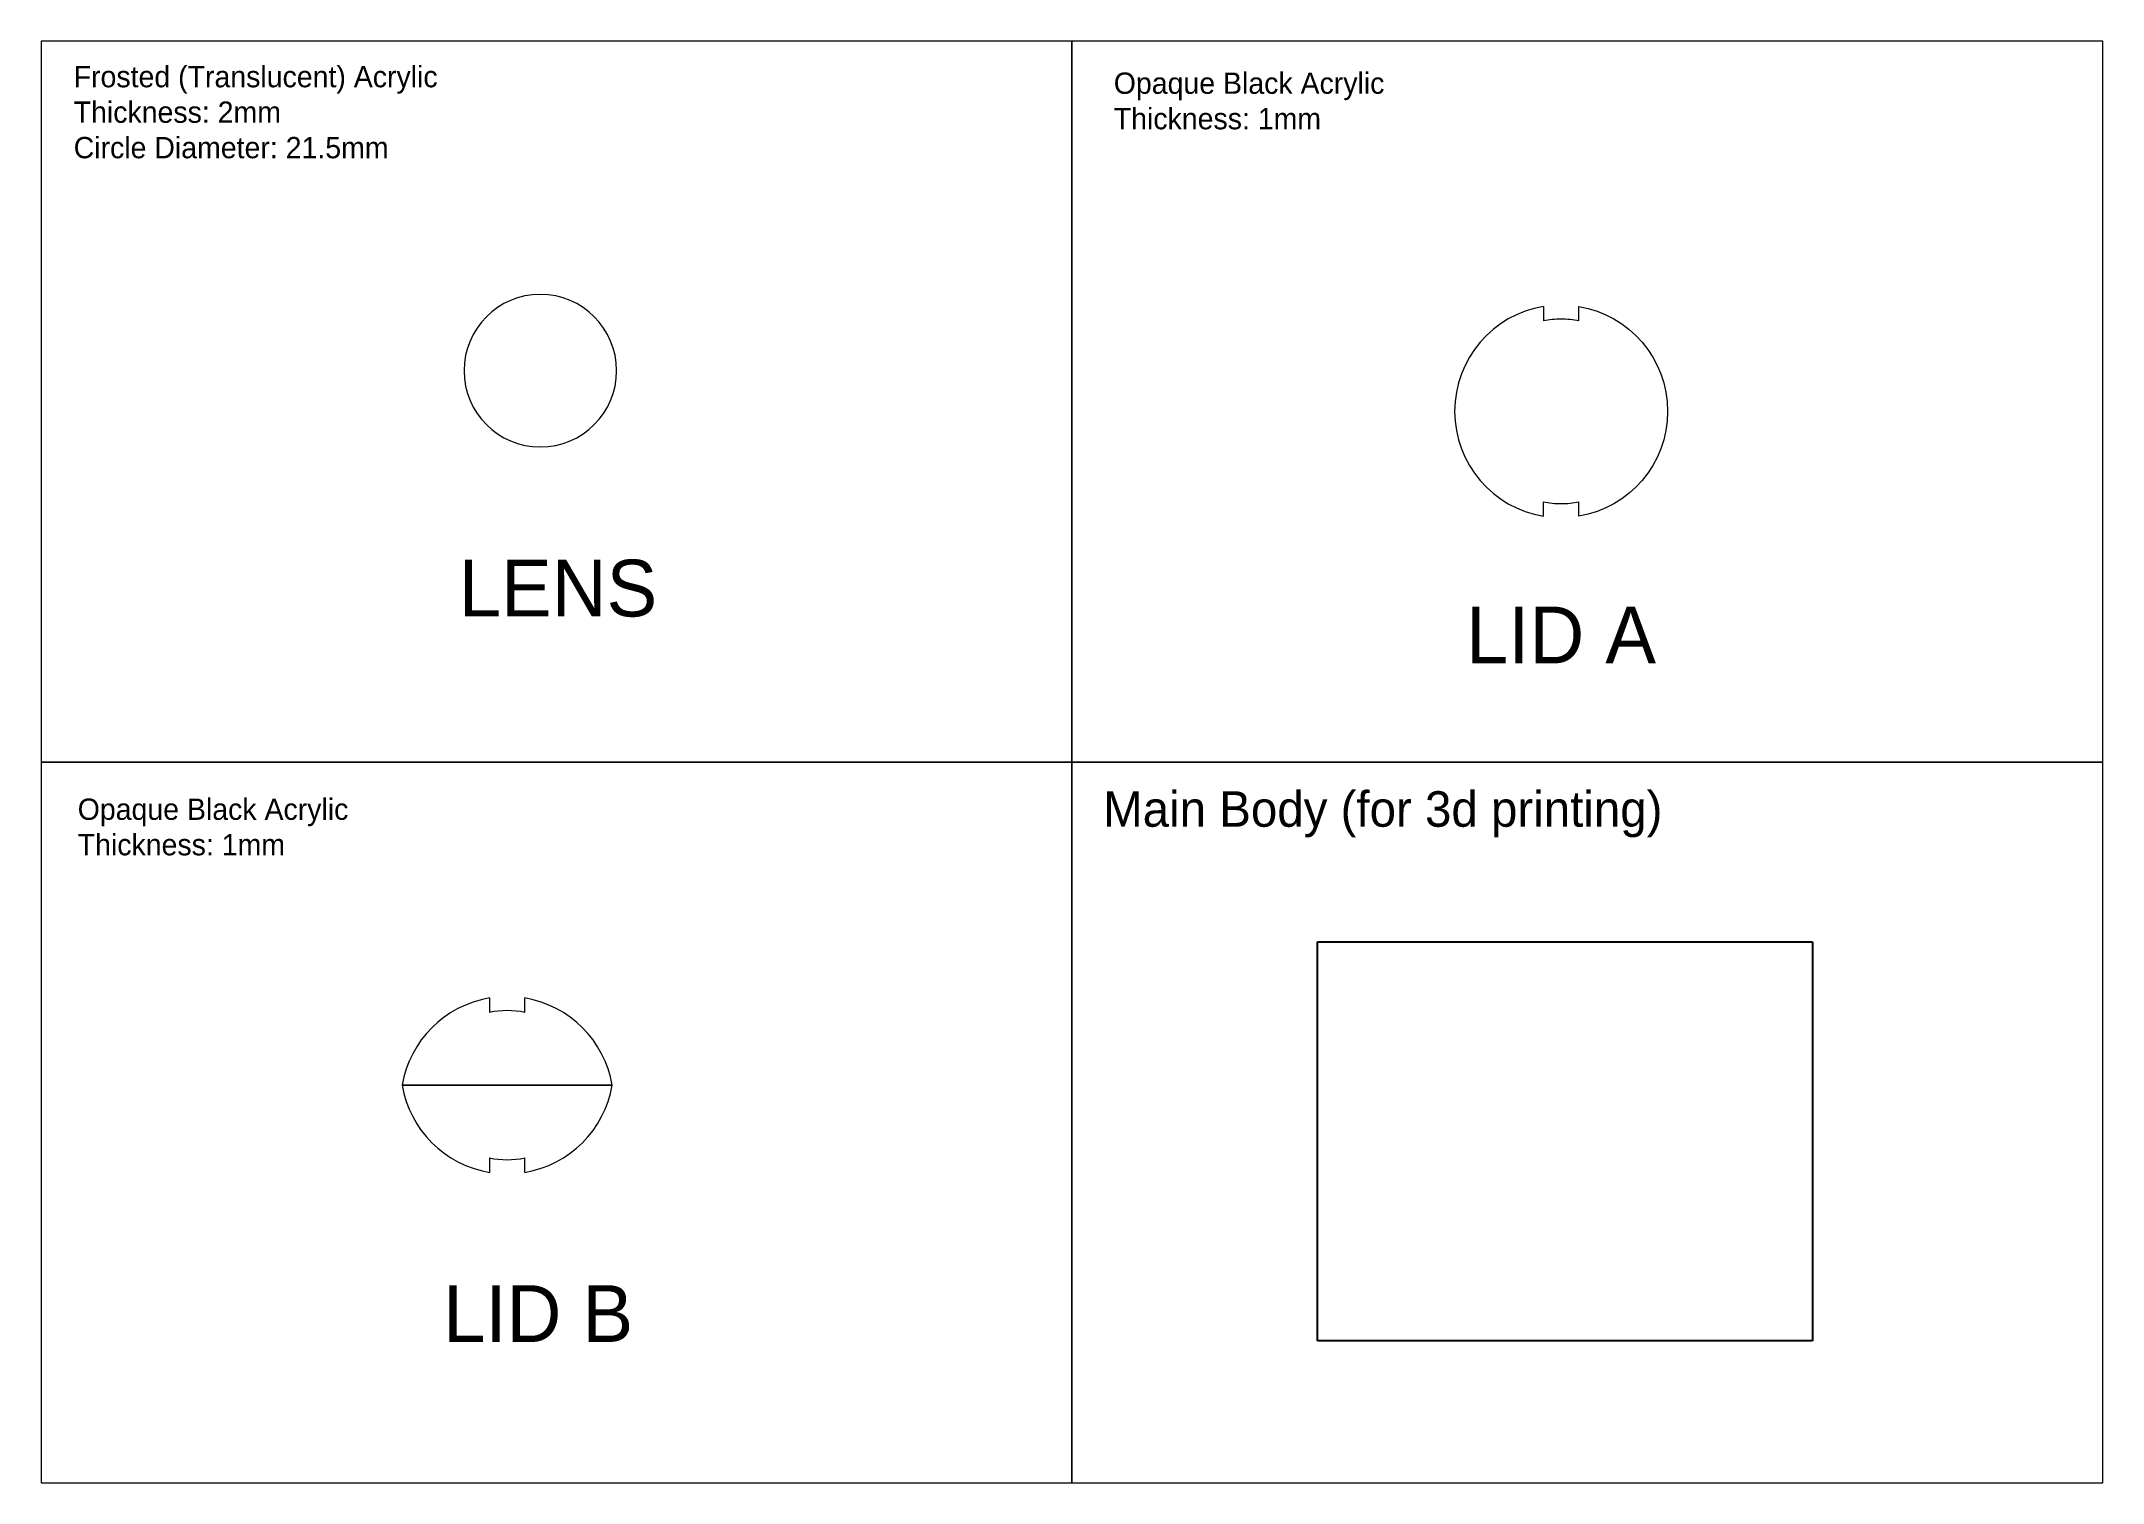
# Paper-space layout 'Cartridge' of a CAD drawing. Header units: inches, sheet in millimetres. Extents: x 1 to 291, y 0 to 203.
# The model-space entities are those that its viewports show. They can reach past a viewport. Long polylines and large blocks are cut down to what shows.
import ezdxf

# ---------------------------------------------------------------- set-up
doc = ezdxf.new("R2010")
doc.units = ezdxf.units.IN
doc.header["$MEASUREMENT"] = 0
doc.layers.add('Layer 1', color=7, linetype='Continuous')
picture_1 = doc.add_image_def('image4.png', size_in_pixel=(404, 326))

# ---------------------------------------------------------------- blocks, each defined once
blk = doc.blocks.new('block 4')
at = {"layer": 'Layer 1', "color": 250, "lineweight": 9}
for points in [[(112.5, -20.21), (112.5, -22.24)], [(117.5, -22.24), (117.5, -20.21)], [(112.5, -49.79), (112.5, -47.76)], [(117.5, -49.79), (117.5, -47.76)]]:
    blk.add_lwpolyline(points, dxfattribs=at)
for points in [[(112.5, -20.21), (105.41, -21.4), (100, -27.57), (100, -35), (100, -42.43), (105.41, -48.6), (112.5, -49.79)], [(117.5, -20.21), (124.59, -21.4), (130, -27.57), (130, -35), (130, -42.43), (124.59, -48.6), (117.5, -49.79)], [(117.5, -22.24), (116.69, -22.08), (115.86, -22), (115, -22), (114.14, -22), (113.31, -22.08), (112.5, -22.24)], [(112.5, -47.76), (113.31, -47.92), (114.14, -48), (115, -48), (115.86, -48), (116.69, -47.92), (117.5, -47.76)]]:
    blk.add_open_spline(points, degree=3, knots=[0, 0, 0, 0, 1, 1, 1, 2, 2, 2, 2], dxfattribs=at)
blk = doc.blocks.new('block 2')
at = {"layer": 'Layer 1'}
blk.add_blockref('block 4', (0, 0), dxfattribs=at)

msp = doc.modelspace()

# ---------------------------------------------------------------- linework, layer by layer
at = {"layer": 'Layer 1', "color": 7, "lineweight": 9}
for points in [[(270.42, 141.72), (270.42, 139.69)], [(275.42, 139.69), (275.42, 141.72)], [(258.13, 129.43), (287.71, 129.43)], [(287.71, 129.43), (258.13, 129.43)], [(270.42, 119.17), (270.42, 117.14)], [(275.42, 117.14), (275.42, 119.17)]]:
    msp.add_lwpolyline(points, dxfattribs=at)
for points in [[(270.42, 141.72), (264.12, 140.65), (259.19, 135.72), (258.13, 129.43)], [(275.42, 139.69), (273.77, 140.01), (272.07, 140.01), (270.42, 139.69)], [(287.71, 129.43), (286.64, 135.72), (281.71, 140.65), (275.42, 141.72)], [(258.13, 129.43), (259.19, 123.13), (264.12, 118.2), (270.42, 117.14)], [(275.42, 117.14), (281.71, 118.2), (286.64, 123.13), (287.71, 129.43)], [(270.42, 119.17), (272.07, 118.85), (273.77, 118.85), (275.42, 119.17)]]:
    msp.add_open_spline(points, degree=3, dxfattribs=at)
at = {"layer": 'Layer 1', "color": 250, "lineweight": 9}
msp.add_open_spline([(121.5, 126.92), (121.5, 120.98), (116.69, 116.17), (110.75, 116.17), (104.81, 116.17), (100, 120.98), (100, 126.92), (100, 132.85), (104.81, 137.67), (110.75, 137.67), (116.69, 137.67), (121.5, 132.85), (121.5, 126.92)], degree=3, knots=[0, 0, 0, 0, 1, 1, 1, 2, 2, 2, 3, 3, 3, 4, 4, 4, 4], dxfattribs=at)

# ---------------------------------------------------------------- block references
at = {"layer": 'Layer 1'}
msp.add_blockref('block 2', (360.47, 162.48), dxfattribs=at)

# ---------------------------------------------------------------- texts
at = {"char_height": 8, "attachment_point": 1}
for s, heights, insert in [('LENS', [0], (99.27, 100.28)), ('LID B', [0], (263.91, 101.24)), ('LID A', [3.41], (462.08, 99.97))]:
    msp.add_mtext_dynamic_manual_height_columns(s, width=43.1439, gutter_width=1, heights=heights, dxfattribs=dict(at, insert=insert))

psp = doc.layouts.new('Cartridge')

# ---------------------------------------------------------------- texts
at = {"attachment_point": 1}
for s, width, gutter_width, heights, insert, char_height in [('Frosted (Translucent) Acrylic Thickness: 2mm\\PCircle Diameter: 21.5mm', 70.6802, 0, [16.92], (5.17, 199.71), 3), ('Opaque Black Acrylic\\PThickness: 1mm', 70.6802, 0, [16.92], (151.69, 198.79), 3), ('Opaque Black Acrylic\\PThickness: 1mm', 70.6802, 0, [16.92], (5.74, 96.47), 3), ('Main Body (for 3d printing)', 132.0186, 2.17, [0.496], (150.2, 97.5), 5)]:
    psp.add_mtext_dynamic_manual_height_columns(s, width=width, gutter_width=gutter_width, heights=heights, dxfattribs=dict(at, insert=insert, char_height=char_height))

# ---------------------------------------------------------------- pictures from other files: only their frames are drawn
image = psp.add_image(picture_1, insert=(180.37, 20.03), size_in_units=(69.73, 56.26))
image.dxf.flags = 7

# ---------------------------------------------------------------- viewports
at = {"layer": '0', "view_target_point": (29.05, 54.55)}
for center, view_center_point, status in [((73.2, 152.41), (83.99, 68.01), 3), ((73.2, 50.83), (250.83, 69.63), 4), ((218.41, 50.83), (302.24, 173.58), 5)]:
    psp.add_viewport(center=center, size=(145.21, 101.5791), view_center_point=view_center_point, view_height=101.5791, status=status, dxfattribs=at)
psp.add_viewport(center=(218.41, 152.41), size=(145.21, 101.5791), view_center_point=(450.12, 74.3), view_height=101.5791, dxfattribs=at)

doc.saveas('drawing.dxf')
